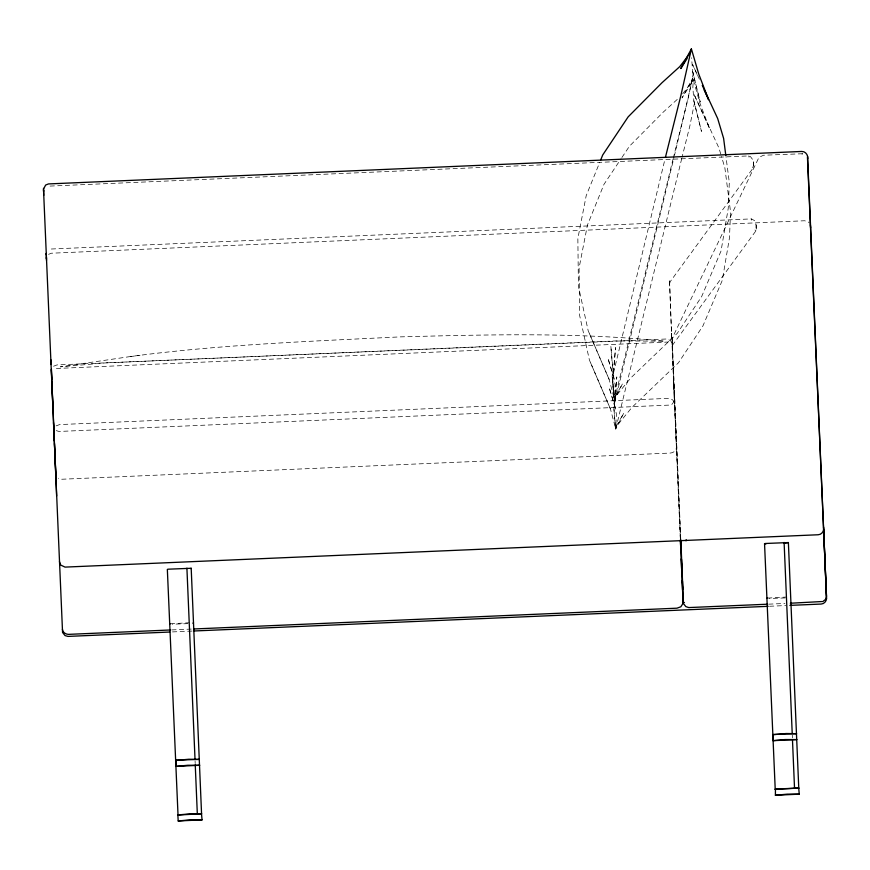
<?xml version="1.0" encoding="UTF-8"?>
<svg xmlns="http://www.w3.org/2000/svg" width="870" height="870" viewBox="0 0 870 870"><rect width="100%" height="100%" fill="white"/><g stroke="black" fill="none" stroke-linecap="round" stroke-linejoin="round"><path stroke-width="0.65" stroke-dasharray="4.35 3.26" d="M692.596 71.394L700.241 102.029L692.596 71.394L691.606 57.768M693.836 100.79L701.481 131.424L693.836 100.79L692.846 87.163L693.357 79.996L692.64 78.289L682.036 97.94L693.357 79.996L699.98 103.399L709.822 129.097L693.847 93.938L718.914 147.922L721.143 155.36M671.716 336.712L671.51 333.188L671.694 337.777L669.487 279.585L671.694 337.777L669.682 340.964L667.768 342.062L56.409 368.467L53.548 367.64M693.368 72.928L688.572 96.679L673.413 157.59M694.608 102.323L689.823 126.074L682.08 157.176M614.231 378.863L607.934 358.201L613.611 377.471L610.849 346.097L613.198 376.025L615.547 347.532L613.198 376.025L615.177 384.703L614.416 399.874L622.518 383.713L614.166 398.264L609.12 379.374L588.163 330.654L578.419 286.241L577.854 238.51L586.206 195.641L599.724 162.364M615.471 408.258L609.185 387.596L614.851 406.866L612.088 375.503L614.438 405.42L616.786 376.928L614.438 405.42L616.417 414.098L615.655 429.269L623.757 413.109L615.405 427.659L610.37 408.769L589.403 360.049L579.67 315.636L579.094 267.906L587.446 225.036L603.965 184.364L621.169 158.59M669.53 283.957L670.215 281.652L753.279 167.823L753.398 160.558L750.451 156.6L748.7 155.915L47.513 186.191M56.213 430.628L59.073 431.455L670.422 405.05L672.347 403.963L674.348 400.765L672.151 342.573L672.195 346.945L672.869 344.64L755.943 230.811L756.182 225.384L754.486 220.567L751.365 218.903L51.21 249.016L48.383 250.147M692.64 78.289L674.489 155.425M613.502 373.034L665.093 158.655M614.742 402.429L674.163 156.73M673.097 158.884L614.416 399.874L612.513 377.199L614.166 398.264L630.707 377.993L677.23 333.362L701.655 296.572L721.056 250.941L728.223 208.419L729.31 182.461L726.026 157.078M681.754 158.47L615.655 429.269L613.752 406.594L615.405 427.659L631.946 407.388L678.469 362.757L702.906 325.967L722.296 280.336L729.473 237.814L730.55 211.856L724.851 167.769L721.513 156.611M680.688 539.063L672.108 338.441L758.944 157.405L763.501 155.23L803.434 153.707M802.075 154.468L802.26 153.566M621.919 157.47L629.401 146.269L663.19 112.186L679.035 97.799M682.656 93.873L693.357 79.996M748.7 155.915L749.037 157.176M751.365 218.903L751.702 220.164M753.279 167.823L752.3 166.953M755.943 230.811L754.964 229.952M53.559 366.226L57.007 364.921L667.692 338.952L671.031 341.214L671.977 343.106L676.381 447.376C676.512 450.562 673.25 452.933 670.281 453.063L61.89 479.239L58.333 478.239M56.126 425.887L59.584 424.582L667.975 398.373C670.944 398.242 674.402 400.33 674.554 403.517L680.373 539.976M48.557 254.344L51.395 253.213L804.587 220.752L808.1 221.763L809.415 223.014M130.598 356.515L60.378 366.835L105.205 362.931L616.221 340.909L664.582 341.171C576.745 332.253 488.429 334.591 400.33 336.875C310.307 341.334 220.034 344.553 130.598 356.515L140.026 355.395M170.368 623.79L189.214 622.746M767.568 598.082L786.415 597.037M187.974 623.649L172.249 624.203M785.175 597.94L769.45 598.495M171.76 629.923L192.129 629.043M172.456 631.914L192.814 631.044M769.526 606.26L785.806 605.563M768.678 604.161L784.936 603.465M699.436 79.268L692.607 64.543L698.11 76.669M609.12 379.374L588.163 330.654M610.37 408.769L589.403 360.049M753.648 166.061L753.398 160.558M756.313 229.06L756.063 223.546M792.276 735.15L792.385 737.858M672.108 338.441L680.818 539.944M673.554 380.919L680.351 538.737M195.076 760.858L195.195 763.566M674.37 399.7L674.348 400.765L674.174 396.176L674.37 399.7"/><path stroke-width="1.3" d="M807.708 158.612C808.208 155.023 805.446 151.239 801.661 151.456L48.47 183.929L45.631 185.06L43.5 189.181L62.564 632.457L65.032 635.578L67.969 636.405L169.748 632.033M43.587 191.28L43.598 190.454L43.75 195.358M46.251 254.268L46.251 253.442L46.414 258.346M46.425 258.466L46.436 257.64L46.501 260.369M53.907 430.106L53.951 429.008M199.263 759.423L188.953 759.227L175.718 760.434M201.568 814.005L191.193 568.273L168.062 569.197L167.344 569.415L178.024 815.027L201.601 813.776M796.463 733.704L773.147 734.465L773.093 740.664L796.953 739.576L785.066 739.543L773.093 740.664M798.769 788.296L788.383 542.565L765.263 543.489L764.545 543.706L775.224 789.318L798.703 788.079L799.258 794.169L775.398 795.256L775.453 789.057L798.801 788.068M704.178 90.001L708.582 99.702L698.74 74.004L691.389 48.894L680.764 96.015L665.419 157.35M772.919 734.726L786.154 733.519L796.605 733.682M821.639 601.551L790.351 603.236M680.405 540.074L683.124 603.247L680.851 606.771L676.969 608.184L193.488 628.988M600.724 159.906L602.725 154.969L628.151 116.874L661.939 82.791L679.764 66.609L689.638 53.799M686.191 539.737L686.006 540.846M691.389 48.894L680.797 68.545L687.159 58.453M175.892 766.383L187.866 765.252L199.752 765.285L175.892 766.383L175.947 760.173L199.404 759.39M178.198 820.965L190.171 819.844L202.058 819.877L201.503 813.787L189.682 813.885L177.85 814.94L178.198 820.965L202.058 819.877M775.398 795.256L787.372 794.136L799.258 794.169M684.407 602.486L683.418 602.649L680.818 539.944M822.661 601.659L825.467 599.484L826.413 596.494L823.651 529.721M190.573 568.588L191.193 568.273M192.879 623.181L193.499 622.866M788.383 542.565L784.109 543.271M169.65 624.007L170.368 623.79M766.851 598.299L767.568 598.082M170.4 629.978L68.545 634.361C65.739 634.382 62.618 632.316 62.422 629.347M194.173 630.978L768.166 606.325M789.884 605.389L821.095 604.052C824.869 603.943 827.348 599.952 826.5 596.407L807.556 156.372M767.329 604.215L688.757 607.575L685.832 606.607L683.635 603.78M764.545 543.706L765.97 543.902M775.05 789.231L776.105 789.384M175.544 760.358L176.599 760.51M177.85 814.94L178.905 815.103M702.286 85.401L717.674 118.527L723.612 138.373L725.852 155.741M807.458 157.394L826.5 596.407M810.351 224.754L810.633 227.896M59.443 561.694L60.748 565.087L65.043 567.11L818.159 534.756C821.943 534.658 824.423 530.656 823.575 527.122M55.897 475.324L54.125 437.153M51.08 364.508L50.83 359.614M53.744 427.496L53.483 422.602M784.109 542.445L792.211 733.356M792.505 740.566L794.517 787.948M680.742 540.411L681.156 549.883M681.558 559.356L681.96 568.828M682.493 581.008L682.841 589.12M680.373 539.976L680.786 549.405M681.188 558.823L681.656 569.589M682.123 580.366L682.537 589.784M682.939 599.212L683.124 603.247M186.909 568.154L195.01 759.075M195.25 764.915L197.316 813.668M51.776 379.32L51.384 369.337L52.907 407.519M51.885 382.006L54.353 440.862M54.462 443.548L56.637 495.987M43.5 188.355L43.576 191.074"/></g></svg>
